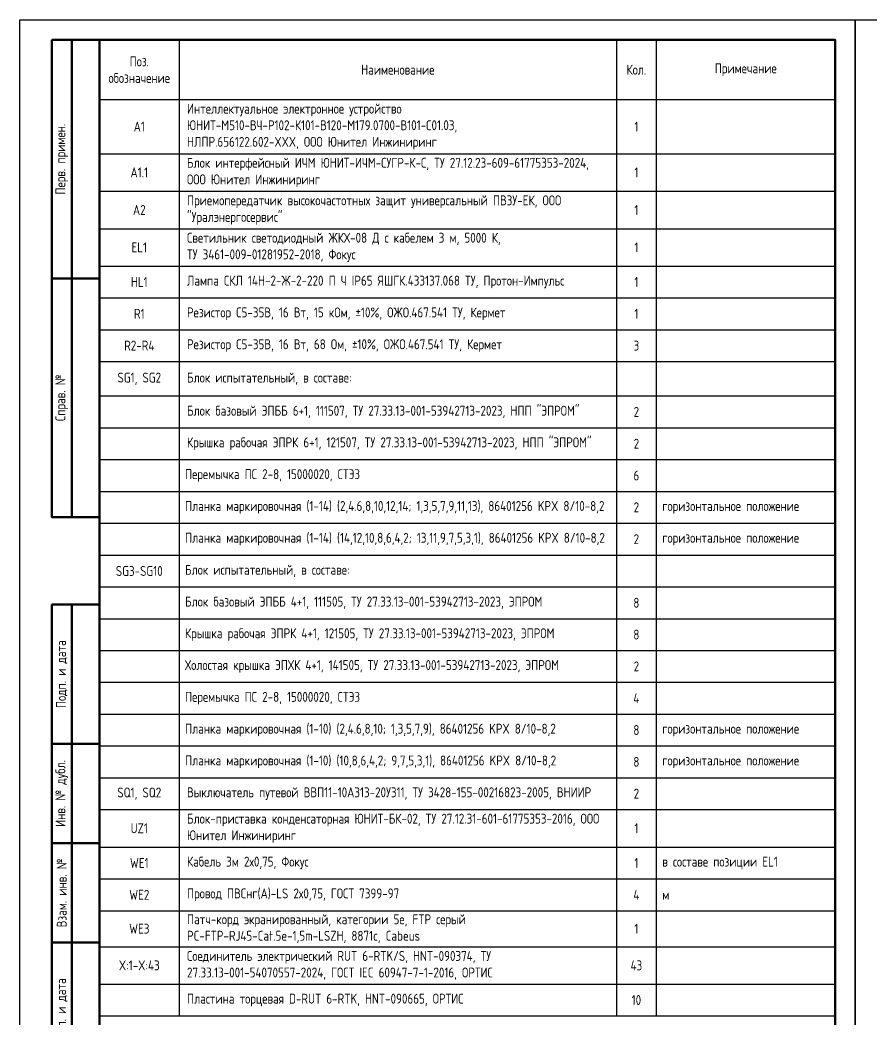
# Model space of a CAD drawing. Header units: millimetres. Extents: x -920 to 3495, y -90 to 589.
# Drawn here: x -420 to -206, y 45.8 to 297 of the extents above; entities that cross this region are included whole.
import ezdxf

# ---------------------------------------------------------------- set-up
doc = ezdxf.new("R2010")
doc.units = ezdxf.units.MM
doc.styles.add('Gost_type_A', font='GOST_0.TTF')

# ---------------------------------------------------------------- blocks, each defined once
blk = doc.blocks.new('Штамп левый верхний')
at = {"lineweight": 50}
for points in [[(-12, 0), (-7, 0), (-7, -60), (-12, -60)], [(-7, 0), (0, 0), (0, -60), (-7, -60)], [(-12, -60), (-7, -60), (-7, -120), (-12, -120)], [(-7, -60), (0, -60), (0, -120), (-7, -120)]]:
    blk.add_lwpolyline(points, close=True, dxfattribs=at)
at = {"char_height": 2.5, "width": 60, "attachment_point": 5, "rotation": 90, "style": 'Gost_type_A'}
for s, insert in [('Перв. примен.', (-9.5, -30)), ('Справ. №', (-9.5, -90))]:
    blk.add_mtext(s, dxfattribs=dict(at, insert=insert))
blk = doc.blocks.new('Штамп левый нижний')
at = {"lineweight": 50}
for points in [[(-12, 145), (-7, 145), (-7, 110), (-12, 110)], [(-7, 145), (0, 145), (0, 110), (-7, 110)], [(-12, 110), (-7, 110), (-7, 85), (-12, 85)], [(-7, 110), (0, 110), (0, 85), (-7, 85)], [(-12, 85), (-7, 85), (-7, 60), (-12, 60)], [(-7, 85), (0, 85), (0, 60), (-7, 60)], [(-12, 60), (-7, 60), (-7, 25), (-12, 25)], [(-7, 60), (0, 60), (0, 25), (-7, 25)], [(-12, 25), (-7, 25), (-7, 0), (-12, 0)], [(-7, 25), (0, 25), (0, 0), (-7, 0)]]:
    blk.add_lwpolyline(points, close=True, dxfattribs=at)
at = {"char_height": 2.5, "attachment_point": 5, "rotation": 90, "style": 'Gost_type_A'}
for s, insert, width in [('Подп. и дата', (-9.5, 127.5), 35), ('Инв. № дубл.', (-9.5, 97.5), 25), ('Взам. инв. №', (-9.5, 72.5), 25), ('Подп. и дата', (-9.5, 42.5), 35), ('Инв. N подл.', (-9.5, 12.5), 25)]:
    blk.add_mtext(s, dxfattribs=dict(at, insert=insert, width=width))
blk = doc.blocks.new('Формат_А4')
blk.add_lwpolyline([(0, 297), (0, 0), (-210, 0), (-210, 297)], close=True)
at = {"lineweight": 50}
blk.add_lwpolyline([(-190, 292), (-5, 292), (-5, 5), (-190, 5)], close=True, dxfattribs=at)
blk = doc.blocks.new('*T18')
at = {"color": 0, "lineweight": -2, "transparency": 16777216}
for p, q in [((0, 0), (185, 0)), ((0, 0), (0, -15)), ((20, 0), (20, -15)), ((130, 0), (130, -15)), ((140, 0), (140, -15)), ((185, 0), (185, -15)), ((210, 0), (395, 0)), ((210, 0), (210, -15)), ((230, 0), (230, -15)), ((340, 0), (340, -15)), ((350, 0), (350, -15)), ((395, 0), (395, -15))]:
    blk.add_line(p, q, dxfattribs=at)
at = {"color": 0, "linetype": 'ByBlock', "lineweight": -2, "transparency": 16777216}
for p, q in [((0, -15), (185, -15)), ((0, -15), (0, -245.44)), ((20, -15), (20, -245.44)), ((130, -15), (130, -245.44)), ((140, -15), (140, -105.55)), ((185, -15), (185, -245.44)), ((210, -15), (395, -15)), ((210, -15), (210, -187.4)), ((230, -15), (230, -187.4)), ((340, -15), (340, -187.4)), ((350, -15), (350, -64.25)), ((395, -15), (395, -187.4)), ((210, -23), (395, -23)), ((0, -28.63), (185, -28.63)), ((210, -31), (395, -31)), ((0, -38.06), (185, -38.06)), ((210, -39), (395, -39)), ((0, -47.49), (185, -47.49)), ((210, -48.25), (395, -48.25)), ((0, -56.88), (185, -56.88)), ((210, -56.25), (395, -56.25)), ((0, -64.88), (185, -64.88)), ((210, -64.25), (395, -64.25)), ((350, -64.25), (350, -72.25)), ((210, -72.25), (395, -72.25)), ((350, -72.25), (350, -88.25)), ((0, -72.88), (185, -72.88)), ((210, -80.25), (395, -80.25)), ((0, -80.88), (185, -80.88)), ((0, -89.55), (185, -89.55)), ((210, -88.25), (395, -88.25)), ((350, -88.25), (350, -96.25)), ((0, -97.55), (185, -97.55)), ((210, -96.25), (395, -96.25)), ((350, -96.25), (350, -113.5)), ((210, -105.5), (395, -105.5)), ((0, -105.55), (185, -105.55)), ((140, -105.55), (140, -185.55)), ((0, -113.55), (185, -113.55)), ((210, -113.5), (395, -113.5)), ((350, -113.5), (350, -121.5)), ((0, -121.55), (185, -121.55)), ((210, -121.5), (395, -121.5)), ((350, -121.5), (350, -187.4)), ((0, -129.55), (185, -129.55)), ((210, -129.5), (395, -129.5)), ((0, -137.55), (185, -137.55)), ((210, -137.5), (395, -137.5)), ((0, -145.55), (185, -145.55)), ((210, -147.4), (395, -147.4)), ((0, -153.55), (185, -153.55)), ((210, -155.4), (395, -155.4)), ((0, -161.55), (185, -161.55)), ((210, -163.4), (395, -163.4)), ((0, -169.55), (185, -169.55)), ((210, -171.4), (395, -171.4)), ((0, -177.55), (185, -177.55)), ((210, -179.4), (395, -179.4)), ((0, -185.55), (185, -185.55)), ((140, -185.55), (140, -245.44)), ((210, -187.4), (395, -187.4)), ((0, -193.55), (185, -193.55)), ((0, -202.98), (185, -202.98)), ((0, -210.98), (185, -210.98)), ((0, -218.98), (185, -218.98)), ((0, -228.03), (185, -228.03)), ((0, -237.44), (185, -237.44)), ((0, -245.44), (185, -245.44))]:
    blk.add_line(p, q, dxfattribs=at)
at = {"transparency": 16777216, "char_height": 2.5, "style": 'Gost_type_A'}
for s, insert, width, attachment_point in [('Поз. обозначение', (10, -7.5), 17, 5), ('Поз. обозначение', (220, -7.5), 17, 5), ('Наименование', (75, -7.5), 107, 5), ('Кол.', (135, -7.5), 7, 5), ('Примечание', (162.5, -7.5), 42, 5), ('Наименование', (285, -7.5), 107, 5), ('Кол.', (345, -7.5), 7, 5), ('Примечание', (372.5, -7.5), 42, 5), ('Перемычка ПС 2-8, 15000020, СТЭЗ ', (21.5, -109.55), 107, 4), ('6', (135, -109.55), 7, 5), ('2', (135, -117.55), 7, 5), ('Планка маркировочная (1-14) (14,12,10,8,6,4,2; 13,11,9,7,5,3,1), 86401256 KPX 8/10-8,2', (21.5, -125.55), 107, 4), ('2', (135, -125.55), 7, 5), ('{\\C256;Блок испытательный, в составе:}', (21.5, -133.55), 107, 4), ('Блок базовый ЭПББ 4+1, 111505, ТУ 27.33.13-001-53942713-2023, ЭПРОМ', (21.5, -141.55), 107, 4), ('8', (135, -141.55), 7, 5), ('Крышка рабочая ЭПРК 4+1, 121505, ТУ 27.33.13-001-53942713-2023, ЭПРОМ', (21.5, -149.55), 107, 4), ('8', (135, -149.55), 7, 5), ('Холостая крышка ЭПХК 4+1, 141505, ТУ 27.33.13-001-53942713-2023, ЭПРОМ', (21.5, -157.55), 107, 4), ('2', (135, -157.55), 7, 5), ('Перемычка ПС 2-8, 15000020, СТЭЗ ', (21.5, -165.55), 107, 4), ('4', (135, -165.55), 7, 5), ('Планка маркировочная (1-10) (2,4.6,8,10; 1,3,5,7,9), 86401256 KPX 8/10-8,2', (21.5, -173.55), 107, 4), ('8', (135, -173.55), 7, 5), ('Планка маркировочная (1-10) (10,8,6,4,2; 9,7,5,3,1), 86401256 KPX 8/10-8,2', (21.5, -181.55), 107, 4), ('8', (135, -181.55), 7, 5)]:
    blk.add_mtext(s, dxfattribs=dict(at, insert=insert, width=width, attachment_point=attachment_point))
at = {"color": 0, "transparency": 16777216, "char_height": 2.5, "style": 'Gost_type_A'}
for s, insert, width, attachment_point in [('{\\C256;Интеллектуальное электронное устройство \\C5;ЮНИТ-М510-ВЧ-Р102-К101-В120-М179.0700-В101-С01.03\\C256;,\\PНЛПР.656122.602-XXX, }ООО Юнител Инжиниринг', (22, -21.81), 106, 4), ('Перемычка коммутационная SB 2-RTK/S, HNT-090979, ОРТИС', (232, -19), 106, 4), ('9', (345, -19), 7, 5), ('A1', (10, -21.81), 18, 5), ('1', (135, -21.81), 7, 5), ('Перемычка FB 2-RTK/S, HNT-091821, ОРТИС', (232, -27), 106, 4), ('5', (345, -27), 7, 5), ('Блок интерфейсный {\\C5;ИЧМ ЮНИТ-ИЧМ-СУГР-К-С}, ТУ 27.12.23-609-61775353-2024,     ООО Юнител Инжиниринг', (22, -33.34), 106, 4), ('A1.1', (10, -33.34), 18, 5), ('1', (135, -33.34), 7, 5), ('{\\C256;Планка маркировочная} (1-43), 86401256 KPX 8/10-8,2', (232, -35), 106, 4), ('1', (345, -35), 7, 5), ('вертикальное положение', (351.5, -35), 42, 4), ('{\\C256;Приемопередатчик высокочастотных защит универсальный ПВЗУ-ЕК, ООО "Уралэнергосервис"                            }', (22, -42.78), 106, 4), ('Соединитель электрический RPV 4-MT(-P), HNT-131560, ТУ 27.33.13-001-54070557-2024, ГОСТ IEC 60947-7-1-2016, ОРТИС ', (232, -43.62), 106, 4), ('A2', (10, -42.78), 18, 5), ('1', (135, -42.78), 7, 5), ('X:44-X:55', (220, -43.62), 18, 5), ('12', (345, -43.62), 7, 5), ('Светильник светодиодный ЖКХ-08 Д с кабелем 3 м, 5000 К,\\PТУ 3461-009-01281952-2018, Фокус ', (22, -52.19), 106, 4), ('EL1', (10, -52.19), 18, 5), ('1', (135, -52.19), 7, 5), ('Пластина торцевая D-RPV 4-MT(-P), HNT-131561, ОРТИС', (232, -52.25), 106, 4), ('6', (345, -52.25), 7, 5), ('HL1', (10, -60.88), 18, 5), ('{\\C256;Лампа СКЛ 14Н-2-Ж-2-220 П Ч IP65 ЯШГК.433137.068 ТУ, Протон-Импульс}', (22, -60.88), 106, 4), ('1', (135, -60.88), 7, 5), ('Перемычка FBS 2-6, HNT-091360, ОРТИС', (232, -60.25), 106, 4), ('6', (345, -60.25), 7, 5), ('R1', (10, -68.88), 18, 5), ('{\\C256;Резистор С5-35В, 16 Вт, 15 кОм, ±10%, ОЖО.467.541 ТУ, Кермет}', (22, -68.88), 106, 4), ('1', (135, -68.88), 7, 5), ('{\\C256;Планка маркировочная} (44-55), 86401217 KPX 6/10-6,2', (231.5, -68.25), 107, 4), ('1', (345, -68.25), 7, 5), ('вертикальное положение', (351.5, -68.25), 42, 4), ('{\\C256;Резистор С5-35В, 16 Вт, 68 Ом, ±10%, ОЖО.467.541 ТУ, Кермет}', (22, -76.88), 106, 4), ('R2-R4', (10, -76.88), 18, 5), ('3', (135, -76.88), 7, 5), ('SG1, SG2', (10, -85.21), 18, 5), ('{\\C256;Блок испытательный, в составе:}', (22, -85.21), 106, 4), ('{\\C256;Блок базовый ЭПББ 6+1, 111507, ТУ 27.33.13-001-53942713-2023, НПП "ЭПРОМ"}', (22, -93.55), 106, 4), ('2', (135, -93.55), 7, 5), ('{\\C256;Крышка рабочая ЭПРК 6+1, 121507, ТУ 27.33.13-001-53942713-2023, НПП "ЭПРОМ"}', (22, -101.55), 106, 4), ('2', (135, -101.55), 7, 5), ('{\\C256;Планка маркировочная} (1-14) (2,4.6,8,10,12,14; 1,3,5,7,9,11,13){\\C256;, 86401256 KPX 8/10-8,2}', (21.5, -117.55), 107, 4), ('горизонтальное положение', (141.5, -117.55), 42, 4), ('горизонтальное положение', (141.5, -125.55), 42, 4), ('SG3-SG10', (10, -133.55), 18, 5), ('горизонтальное положение', (141.5, -173.55), 42, 4), ('горизонтальное положение', (141.5, -181.55), 42, 4), ('SQ1, SQ2', (10, -189.55), 18, 5), ('{\\C256;Выключатель путевой ВВП11-10А313-20У311, ТУ 3428-155-00216823-2005, ВНИИР }', (22, -189.55), 106, 4), ('2', (135, -189.55), 7, 5), ('{\\C256;Блок-приставка конденсаторная ЮНИТ-БК-02, ТУ 27.12.31-601-61775353-2016, }ООО Юнител Инжиниринг', (22, -198.26), 106, 4), ('UZ1', (10, -198.26), 18, 5), ('1', (135, -198.26), 7, 5), ('WE1', (10, -206.98), 18, 5), ('Кабель 3м 2х0,75, Фокус', (22, -206.98), 106, 4), ('1', (135, -206.98), 7, 5), ('{\\C256;в составе позиции} EL1', (141.5, -206.98), 42, 4), ('Провод ПВСнг(А)-LS 2х0,75, ГОСТ 7399-97', (22, -214.98), 106, 4), ('WE2', (10, -214.98), 18, 5), ('4', (135, -214.98), 7, 5), ('{\\C256;м}', (141.5, -214.98), 42, 4), ('{\\C256;Патч-корд экранированный, категории 5е, FTP серый PC-FTP-RJ45-Cat.5e-1,5m-LSZH, 8871c, Cabeus}', (22, -223.5), 106, 4), ('WE3', (10, -223.5), 18, 5), ('1', (135, -223.5), 7, 5), ('Соединитель электрический RUT 6-RTK/S, HNT-090374, ТУ 27.33.13-001-54070557-2024, ГОСТ IEC 60947-7-1-2016, ОРТИС', (22, -232.73), 106, 4), ('X:1-X:43', (10, -232.73), 18, 5), ('43', (135, -232.73), 7, 5), ('Пластина торцевая D-RUT 6-RTK, HNT-090665, ОРТИС', (22, -241.44), 106, 4), ('10', (135, -241.44), 7, 5)]:
    blk.add_mtext(s, dxfattribs=dict(at, insert=insert, width=width, attachment_point=attachment_point))

msp = doc.modelspace()

# ---------------------------------------------------------------- block references
at = {"color": 1}
for name, p in [('Формат_А4', (-210, 0)), ('Формат_А4', (0, 0)), ('Штамп левый верхний', (-400, 292)), ('Штамп левый нижний', (-400, 5))]:
    msp.add_blockref(name, p, dxfattribs=at)
msp.add_blockref('*T18', (-400, 292))

doc.saveas('drawing.dxf')
